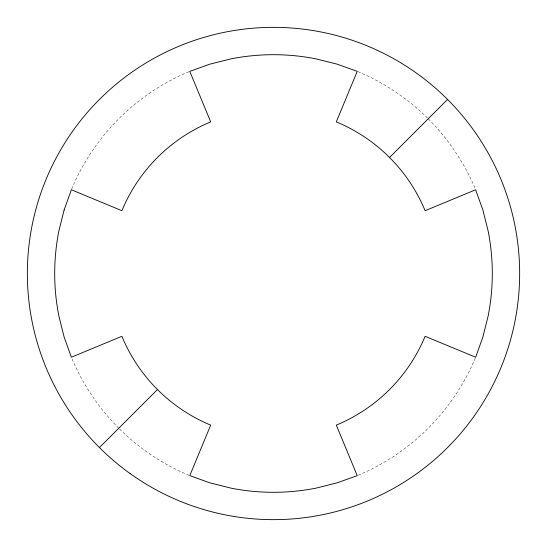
<?xml version="1.0" encoding="UTF-8"?>
<svg xmlns="http://www.w3.org/2000/svg" width="547" height="547" viewBox="0 0 547 547"><rect width="100%" height="100%" fill="white"/><g stroke="black" fill="none" stroke-linecap="round" stroke-linejoin="round"><path stroke-width="0.41" stroke-dasharray="2.73 2.05" d="M475.329 357.991A218.8 218.8 0 0 1 357.991 475.329M189.009 475.329A218.8 218.8 0 0 1 119.369 428.8M118.788 428.212A218.8 218.8 0 0 1 71.671 357.991M71.671 189.009A218.8 218.8 0 0 1 189.009 71.671M357.991 71.671A218.8 218.8 0 0 1 427.631 118.2M428.212 118.788A218.8 218.8 0 0 1 475.329 189.009"/><path stroke-width="0.82" d="M99.445 447.555L157.461 389.539M389.539 157.461L447.555 99.445M64.122 209.986L58.905 230.813A218.8 218.8 0 0 0 58.905 316.187L64.122 337.014L71.356 357.232L121.892 336.296A164.1 164.1 0 0 0 210.704 425.108L189.768 475.644L209.986 482.878L230.813 488.095A218.8 218.8 0 0 0 316.187 488.095L337.014 482.878L357.232 475.644L336.296 425.108A164.1 164.1 0 0 0 425.108 336.296L475.644 357.232L482.878 337.014L488.095 316.187A218.8 218.8 0 0 0 488.095 230.813L482.878 209.986L475.644 189.768L425.108 210.704A164.1 164.1 0 0 0 336.296 121.892L357.232 71.356L337.014 64.122L316.187 58.905A218.8 218.8 0 0 0 230.813 58.905L209.986 64.122L189.768 71.356L210.704 121.892A164.1 164.1 0 0 0 121.892 210.704L71.356 189.768L64.122 209.986M130.124 473.579A246.15 246.15 0 0 0 518.467 297.63A246.15 246.15 0 0 0 171.915 49.292A246.15 246.15 0 0 0 130.124 473.579"/></g></svg>
